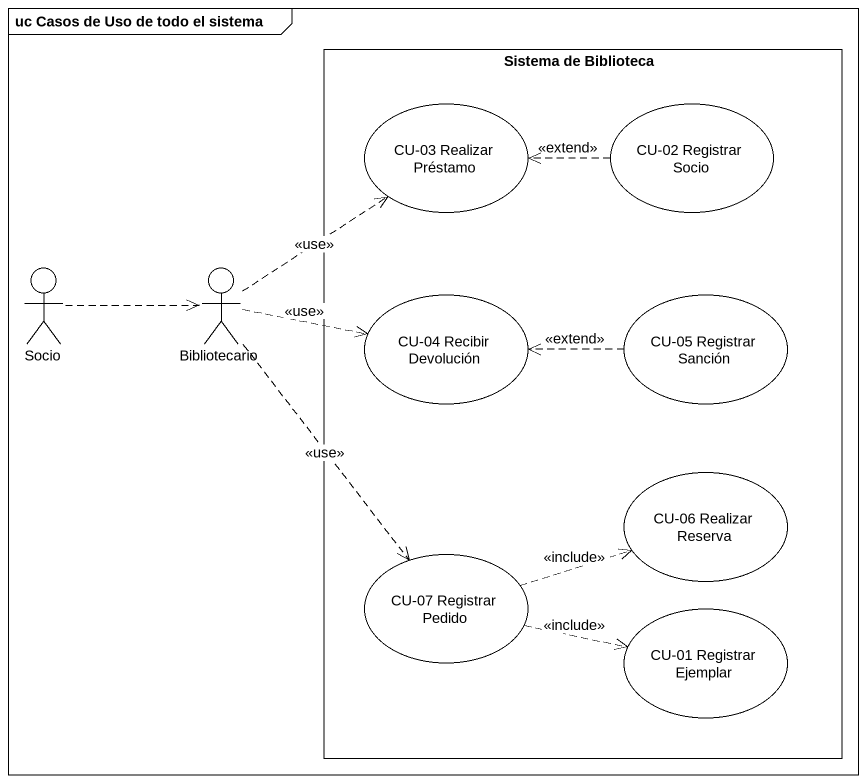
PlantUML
@startuml
mainframe uc Casos de Uso de todo el sistema
rectangle "Sistema de Biblioteca" as Sistema_de_Biblioteca {
  usecase "CU-03 Realizar Préstamo" as CU_03_Realizar_Préstamo
  usecase "CU-02 Registrar Socio" as CU_02_Registrar_Socio
  usecase "CU-04 Recibir Devolución" as CU_04_Recibir_Devolución
  usecase "CU-05 Registrar Sanción" as CU_05_Registrar_Sanción
  usecase "CU-06 Realizar Reserva" as CU_06_Realizar_Reserva
  usecase "CU-07 Registrar Pedido" as CU_07_Registrar_Pedido
  usecase "CU-01 Registrar Ejemplar" as CU_01_Registrar_Ejemplar
}
actor Socio
actor Bibliotecario
CU_02_Registrar_Socio .left.> CU_03_Realizar_Préstamo : <<extend>>
Socio .right.> Bibliotecario
Bibliotecario .up.> CU_03_Realizar_Préstamo : <<use>>
Bibliotecario .right.> CU_04_Recibir_Devolución : <<use>>
Bibliotecario ..> CU_07_Registrar_Pedido : <<use>>
CU_05_Registrar_Sanción .left.> CU_04_Recibir_Devolución : <<extend>>
CU_07_Registrar_Pedido .right.> CU_06_Realizar_Reserva : <<include>>
CU_07_Registrar_Pedido .right.> CU_01_Registrar_Ejemplar : <<include>>
@enduml
